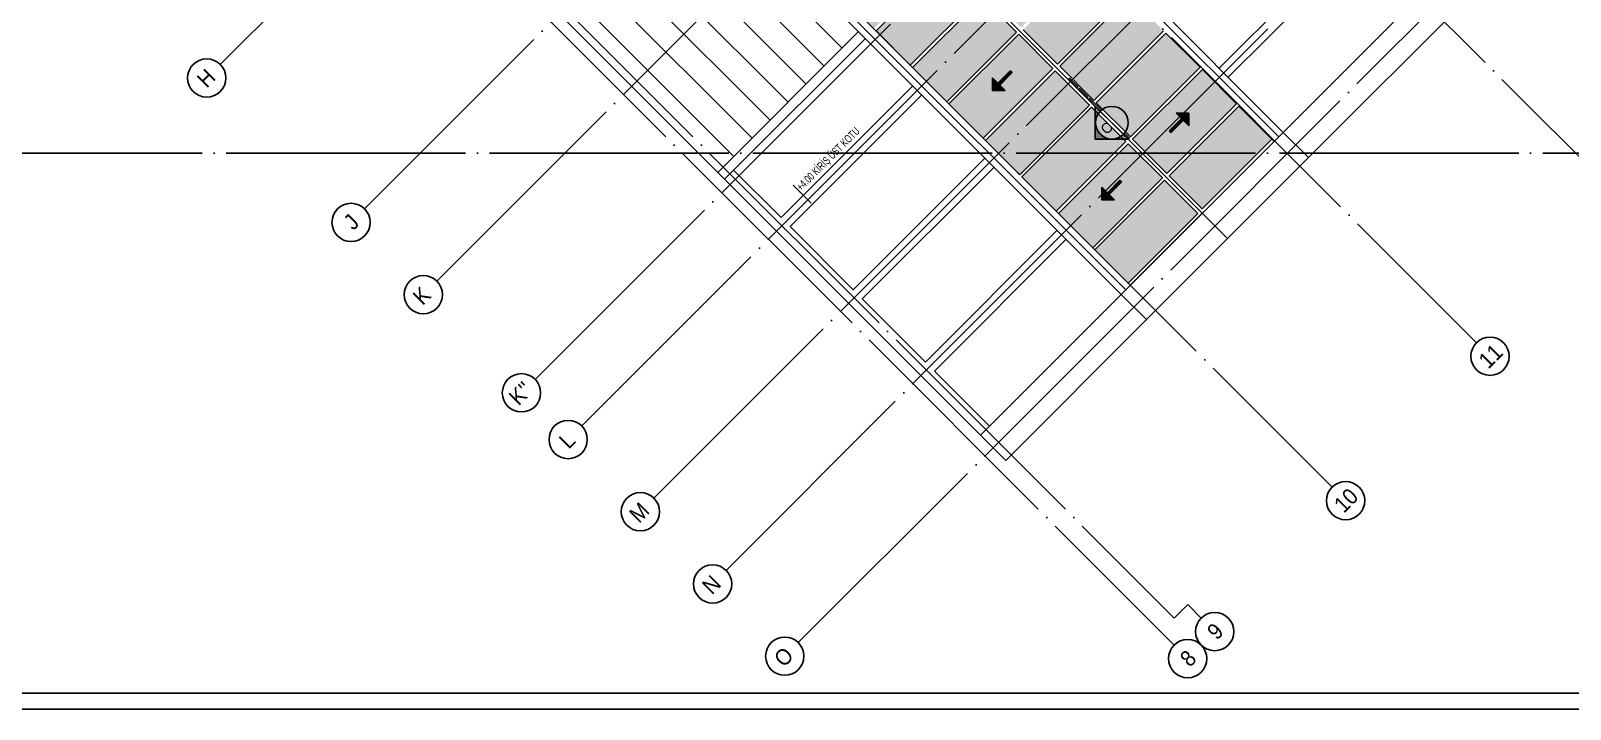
# Model space of a CAD drawing. Extents: x 460786 to 545292, y 30998 to 41694.
# Drawn here: x 496921 to 499333, y 37194 to 38257 of the extents above; entities that cross this region are included whole.
import ezdxf
from ezdxf.enums import TextEntityAlignment as Align

# ---------------------------------------------------------------- set-up
doc = ezdxf.new("R2010")
doc.units = 0
doc.header["$LTSCALE"] = 50
doc.header["$MEASUREMENT"] = 0
doc.linetypes.add('DASHDOT', pattern=[5.5, 5, -0.25, 0, -0.25])
doc.layers.get('0').update_dxf_attribs({"linetype": 'CONTINUOUS'})
for name, color, linetype in [('A-Aks Balonu', 2, 'CONTINUOUS'), ('A-Aks Dikey', 12, 'DASHDOT'), ('A-Aks Yatay', 12, 'DASHDOT'), ('A-Betonarme', 6, 'CONTINUOUS'), ('A-Gör 2', 40, 'CONTINUOUS'), ('A-Gör 4', 75, 'CONTINUOUS'), ('A-Kesit Yazi', 4, 'CONTINUOUS'), ('A-Lejant', 23, 'CONTINUOUS'), ('A-Tarama 1', 9, 'CONTINUOUS'), ('A-Yazı 2', 205, 'CONTINUOUS')]:
    doc.layers.add(name, color=color, linetype=linetype)
doc.styles.add('blkan', font='arial.ttf', dxfattribs={"width": 0.9, "height": 12.5})
doc.styles.get("Standard").update_dxf_attribs({"font": 'arial.ttf', "width": 0.9})
doc.styles.add('STANDARD1', font='arial.ttf')

# ---------------------------------------------------------------- blocks, each defined once
blk = doc.blocks.new('aks')
blk.add_circle((-0.8, 38.6), 60)
at = {"width": 0.9}
blk.add_attdef('AKSNO', text='', height=50, dxfattribs=at).set_placement((-0.8, 38.6), align=Align.MIDDLE_CENTER)
blk = doc.blocks.new('*X5')
at = {"color": 0}
for p, q in [((116.35625, 394.9875), (116.35625, 394.9875)), ((116.3625, 395), (116.3625, 395)), ((116.36875, 394.9875), (116.36875, 394.9875)), ((116.375, 395), (116.375, 395)), ((116.38125, 395.0125), (116.38125, 395.0125)), ((116.38125, 394.9875), (116.38125, 394.9875)), ((116.3875, 395.025), (116.3875, 395.025)), ((116.3875, 395), (116.3875, 395)), ((116.39375, 395.0125), (116.39375, 395.0125)), ((116.39375, 394.9875), (116.39375, 394.9875)), ((116.4, 395.025), (116.4, 395.025)), ((116.4, 395), (116.4, 395)), ((116.40625, 395.0375), (116.40625, 395.0375)), ((116.40625, 395.0125), (116.40625, 395.0125)), ((116.40625, 394.9875), (116.40625, 394.9875)), ((116.4125, 395.05), (116.4125, 395.05)), ((116.4125, 395.025), (116.4125, 395.025)), ((116.4125, 395), (116.4125, 395)), ((116.41875, 395.0375), (116.41875, 395.0375)), ((116.41875, 395.0125), (116.41875, 395.0125)), ((116.425, 395.05), (116.425, 395.05)), ((116.425, 395.025), (116.425, 395.025)), ((116.425, 395), (116.425, 395)), ((116.43125, 395.0625), (116.43125, 395.0625)), ((116.43125, 395.0375), (116.43125, 395.0375)), ((116.43125, 395.0125), (116.43125, 395.0125)), ((116.4375, 395.075), (116.4375, 395.075)), ((116.4375, 395.05), (116.4375, 395.05)), ((116.4375, 395.025), (116.4375, 395.025)), ((116.4375, 395), (116.4375, 395)), ((116.44375, 395.0625), (116.44375, 395.0625)), ((116.44375, 395.0375), (116.44375, 395.0375)), ((116.44375, 395.0125), (116.44375, 395.0125)), ((116.45, 395.075), (116.45, 395.075)), ((116.45, 395.05), (116.45, 395.05)), ((116.45, 395.025), (116.45, 395.025)), ((116.45, 395), (116.45, 395)), ((116.45625, 395.0875), (116.45625, 395.0875)), ((116.45625, 395.0625), (116.45625, 395.0625)), ((116.45625, 395.0375), (116.45625, 395.0375)), ((116.45625, 395.0125), (116.45625, 395.0125)), ((116.4625, 395.1), (116.4625, 395.1)), ((116.4625, 395.075), (116.4625, 395.075)), ((116.4625, 395.05), (116.4625, 395.05)), ((116.4625, 395.025), (116.4625, 395.025)), ((116.4625, 395), (116.4625, 395)), ((116.46875, 395.0875), (116.46875, 395.0875)), ((116.46875, 395.0625), (116.46875, 395.0625)), ((116.46875, 395.0375), (116.46875, 395.0375)), ((116.46875, 395.0125), (116.46875, 395.0125)), ((116.475, 395.1), (116.475, 395.1)), ((116.475, 395.075), (116.475, 395.075)), ((116.475, 395.05), (116.475, 395.05)), ((116.475, 395.025), (116.475, 395.025)), ((116.48125, 395.1125), (116.48125, 395.1125)), ((116.48125, 395.0875), (116.48125, 395.0875)), ((116.48125, 395.0625), (116.48125, 395.0625)), ((116.48125, 395.0375), (116.48125, 395.0375)), ((116.48125, 395.0125), (116.48125, 395.0125)), ((116.4875, 395.125), (116.4875, 395.125)), ((116.4875, 395.1), (116.4875, 395.1)), ((116.4875, 395.075), (116.4875, 395.075)), ((116.4875, 395.05), (116.4875, 395.05)), ((116.4875, 395.025), (116.4875, 395.025)), ((116.49375, 395.1125), (116.49375, 395.1125)), ((116.49375, 395.0875), (116.49375, 395.0875)), ((116.49375, 395.0625), (116.49375, 395.0625)), ((116.49375, 395.0375), (116.49375, 395.0375)), ((116.49375, 395.0125), (116.49375, 395.0125)), ((116.5, 395.125), (116.5, 395.125)), ((116.5, 395.1), (116.5, 395.1)), ((116.5, 395.075), (116.5, 395.075)), ((116.5, 395.05), (116.5, 395.05)), ((116.5, 395.025), (116.5, 395.025)), ((116.50625, 395.1375), (116.50625, 395.1375)), ((116.50625, 395.1125), (116.50625, 395.1125)), ((116.50625, 395.0875), (116.50625, 395.0875)), ((116.50625, 395.0625), (116.50625, 395.0625)), ((116.50625, 395.0375), (116.50625, 395.0375)), ((116.50625, 395.0125), (116.50625, 395.0125)), ((116.5125, 395.15), (116.5125, 395.15)), ((116.5125, 395.125), (116.5125, 395.125)), ((116.5125, 395.1), (116.5125, 395.1)), ((116.5125, 395.075), (116.5125, 395.075)), ((116.5125, 395.05), (116.5125, 395.05)), ((116.5125, 395.025), (116.5125, 395.025)), ((116.51875, 395.1375), (116.51875, 395.1375)), ((116.51875, 395.1125), (116.51875, 395.1125)), ((116.51875, 395.0875), (116.51875, 395.0875)), ((116.51875, 395.0625), (116.51875, 395.0625)), ((116.51875, 395.0375), (116.51875, 395.0375)), ((116.51875, 395.0125), (116.51875, 395.0125)), ((116.525, 395.15), (116.525, 395.15)), ((116.525, 395.125), (116.525, 395.125)), ((116.525, 395.1), (116.525, 395.1)), ((116.525, 395.075), (116.525, 395.075)), ((116.525, 395.05), (116.525, 395.05)), ((116.525, 395.025), (116.525, 395.025)), ((116.53125, 395.1625), (116.53125, 395.1625)), ((116.53125, 395.1375), (116.53125, 395.1375)), ((116.53125, 395.1125), (116.53125, 395.1125)), ((116.53125, 395.0875), (116.53125, 395.0875)), ((116.53125, 395.0625), (116.53125, 395.0625)), ((116.53125, 395.0375), (116.53125, 395.0375)), ((116.53125, 395.0125), (116.53125, 395.0125)), ((116.5375, 395.175), (116.5375, 395.175)), ((116.5375, 395.15), (116.5375, 395.15)), ((116.5375, 395.125), (116.5375, 395.125)), ((116.5375, 395.1), (116.5375, 395.1)), ((116.5375, 395.075), (116.5375, 395.075)), ((116.5375, 395.05), (116.5375, 395.05)), ((116.5375, 395.025), (116.5375, 395.025)), ((116.54375, 395.1625), (116.54375, 395.1625)), ((116.54375, 395.1375), (116.54375, 395.1375)), ((116.54375, 395.1125), (116.54375, 395.1125)), ((116.54375, 395.0875), (116.54375, 395.0875)), ((116.54375, 395.0625), (116.54375, 395.0625)), ((116.54375, 395.0375), (116.54375, 395.0375)), ((116.54375, 395.0125), (116.54375, 395.0125)), ((116.55, 395.15), (116.55, 395.15)), ((116.55, 395.125), (116.55, 395.125)), ((116.55, 395.1), (116.55, 395.1)), ((116.55, 395.075), (116.55, 395.075)), ((116.55, 395.05), (116.55, 395.05)), ((116.55, 395.025), (116.55, 395.025)), ((116.55625, 395.1625), (116.55625, 395.1625)), ((116.55625, 395.1375), (116.55625, 395.1375)), ((116.55625, 395.1125), (116.55625, 395.1125)), ((116.55625, 395.0875), (116.55625, 395.0875)), ((116.55625, 395.0625), (116.55625, 395.0625)), ((116.55625, 395.0375), (116.55625, 395.0375)), ((116.55625, 395.0125), (116.55625, 395.0125)), ((116.5625, 395.15), (116.5625, 395.15)), ((116.5625, 395.125), (116.5625, 395.125)), ((116.5625, 395.1), (116.5625, 395.1)), ((116.5625, 395.075), (116.5625, 395.075)), ((116.5625, 395.05), (116.5625, 395.05)), ((116.5625, 395.025), (116.5625, 395.025)), ((116.56875, 395.1375), (116.56875, 395.1375)), ((116.56875, 395.1125), (116.56875, 395.1125)), ((116.56875, 395.0875), (116.56875, 395.0875)), ((116.56875, 395.0625), (116.56875, 395.0625)), ((116.56875, 395.0375), (116.56875, 395.0375)), ((116.56875, 395.0125), (116.56875, 395.0125)), ((116.575, 395.125), (116.575, 395.125)), ((116.575, 395.1), (116.575, 395.1)), ((116.575, 395.075), (116.575, 395.075)), ((116.575, 395.05), (116.575, 395.05)), ((116.575, 395.025), (116.575, 395.025)), ((116.58125, 395.1375), (116.58125, 395.1375)), ((116.58125, 395.1125), (116.58125, 395.1125)), ((116.58125, 395.0875), (116.58125, 395.0875)), ((116.58125, 395.0625), (116.58125, 395.0625)), ((116.58125, 395.0375), (116.58125, 395.0375)), ((116.58125, 395.0125), (116.58125, 395.0125)), ((116.5875, 395.125), (116.5875, 395.125)), ((116.5875, 395.1), (116.5875, 395.1)), ((116.5875, 395.075), (116.5875, 395.075)), ((116.5875, 395.05), (116.5875, 395.05)), ((116.5875, 395.025), (116.5875, 395.025)), ((116.59375, 395.1125), (116.59375, 395.1125)), ((116.59375, 395.0875), (116.59375, 395.0875)), ((116.59375, 395.0625), (116.59375, 395.0625)), ((116.59375, 395.0375), (116.59375, 395.0375)), ((116.59375, 395.0125), (116.59375, 395.0125)), ((116.6, 395.1), (116.6, 395.1)), ((116.6, 395.075), (116.6, 395.075)), ((116.6, 395.05), (116.6, 395.05)), ((116.6, 395.025), (116.6, 395.025)), ((116.60625, 395.1125), (116.60625, 395.1125)), ((116.60625, 395.0875), (116.60625, 395.0875)), ((116.60625, 395.0625), (116.60625, 395.0625)), ((116.60625, 395.0375), (116.60625, 395.0375)), ((116.60625, 395.0125), (116.60625, 395.0125)), ((116.6125, 395.1), (116.6125, 395.1)), ((116.6125, 395.075), (116.6125, 395.075)), ((116.6125, 395.05), (116.6125, 395.05)), ((116.6125, 395.025), (116.6125, 395.025)), ((116.61875, 395.0875), (116.61875, 395.0875)), ((116.61875, 395.0625), (116.61875, 395.0625)), ((116.61875, 395.0375), (116.61875, 395.0375)), ((116.61875, 395.0125), (116.61875, 395.0125)), ((116.625, 395.075), (116.625, 395.075)), ((116.625, 395.05), (116.625, 395.05)), ((116.625, 395.025), (116.625, 395.025)), ((116.625, 395), (116.625, 395)), ((116.63125, 395.0875), (116.63125, 395.0875)), ((116.63125, 395.0625), (116.63125, 395.0625)), ((116.63125, 395.0375), (116.63125, 395.0375)), ((116.63125, 395.0125), (116.63125, 395.0125)), ((116.6375, 395.075), (116.6375, 395.075)), ((116.6375, 395.05), (116.6375, 395.05)), ((116.6375, 395.025), (116.6375, 395.025)), ((116.6375, 395), (116.6375, 395)), ((116.64375, 395.0625), (116.64375, 395.0625)), ((116.64375, 395.0375), (116.64375, 395.0375)), ((116.64375, 395.0125), (116.64375, 395.0125)), ((116.65, 395.05), (116.65, 395.05)), ((116.65, 395.025), (116.65, 395.025)), ((116.65, 395), (116.65, 395)), ((116.65625, 395.0625), (116.65625, 395.0625)), ((116.65625, 395.0375), (116.65625, 395.0375)), ((116.65625, 395.0125), (116.65625, 395.0125)), ((116.6625, 395.05), (116.6625, 395.05)), ((116.6625, 395.025), (116.6625, 395.025)), ((116.6625, 395), (116.6625, 395)), ((116.66875, 395.0375), (116.66875, 395.0375)), ((116.66875, 395.0125), (116.66875, 395.0125)), ((116.66875, 394.9875), (116.66875, 394.9875)), ((116.675, 395.025), (116.675, 395.025)), ((116.675, 395), (116.675, 395)), ((116.68125, 395.0375), (116.68125, 395.0375)), ((116.68125, 395.0125), (116.68125, 395.0125)), ((116.68125, 394.9875), (116.68125, 394.9875)), ((116.6875, 395.025), (116.6875, 395.025)), ((116.6875, 395), (116.6875, 395)), ((116.69375, 395.0125), (116.69375, 395.0125)), ((116.69375, 394.9875), (116.69375, 394.9875)), ((116.7, 395), (116.7, 395)), ((116.70625, 395.0125), (116.70625, 395.0125)), ((116.70625, 394.9875), (116.70625, 394.9875)), ((116.7125, 395), (116.7125, 395)), ((116.71875, 394.9875), (116.71875, 394.9875)), ((116.73125, 394.9875), (116.73125, 394.9875)), ((115.98125, 394.6125), (115.98125, 394.6125)), ((115.9875, 394.625), (115.9875, 394.625)), ((115.99375, 394.6125), (115.99375, 394.6125)), ((116, 394.625), (116, 394.625)), ((116.00625, 394.6375), (116.00625, 394.6375)), ((116.00625, 394.6125), (116.00625, 394.6125)), ((116.0125, 394.65), (116.0125, 394.65)), ((116.0125, 394.625), (116.0125, 394.625)), ((116.01875, 394.6375), (116.01875, 394.6375)), ((116.01875, 394.6125), (116.01875, 394.6125)), ((116.025, 394.65), (116.025, 394.65)), ((116.025, 394.625), (116.025, 394.625)), ((116.03125, 394.6625), (116.03125, 394.6625)), ((116.03125, 394.6375), (116.03125, 394.6375)), ((116.03125, 394.6125), (116.03125, 394.6125)), ((116.0375, 394.675), (116.0375, 394.675)), ((116.0375, 394.65), (116.0375, 394.65)), ((116.0375, 394.625), (116.0375, 394.625)), ((116.04375, 394.6625), (116.04375, 394.6625)), ((116.04375, 394.6375), (116.04375, 394.6375)), ((116.04375, 394.6125), (116.04375, 394.6125)), ((116.05, 394.675), (116.05, 394.675)), ((116.05, 394.65), (116.05, 394.65)), ((116.05, 394.625), (116.05, 394.625)), ((116.05625, 394.6875), (116.05625, 394.6875)), ((116.05625, 394.6625), (116.05625, 394.6625)), ((116.05625, 394.6375), (116.05625, 394.6375)), ((116.05625, 394.6125), (116.05625, 394.6125)), ((116.0625, 394.7), (116.0625, 394.7)), ((116.0625, 394.675), (116.0625, 394.675)), ((116.0625, 394.65), (116.0625, 394.65)), ((116.0625, 394.625), (116.0625, 394.625)), ((116.06875, 394.6875), (116.06875, 394.6875)), ((116.06875, 394.6625), (116.06875, 394.6625)), ((116.06875, 394.6375), (116.06875, 394.6375)), ((116.06875, 394.6125), (116.06875, 394.6125)), ((116.075, 394.7), (116.075, 394.7)), ((116.075, 394.675), (116.075, 394.675)), ((116.075, 394.65), (116.075, 394.65)), ((116.075, 394.625), (116.075, 394.625)), ((116.08125, 394.7125), (116.08125, 394.7125)), ((116.08125, 394.6875), (116.08125, 394.6875)), ((116.08125, 394.6625), (116.08125, 394.6625)), ((116.08125, 394.6375), (116.08125, 394.6375)), ((116.08125, 394.6125), (116.08125, 394.6125)), ((116.0875, 394.725), (116.0875, 394.725)), ((116.0875, 394.7), (116.0875, 394.7)), ((116.0875, 394.675), (116.0875, 394.675)), ((116.0875, 394.65), (116.0875, 394.65)), ((116.0875, 394.625), (116.0875, 394.625)), ((116.09375, 394.7125), (116.09375, 394.7125)), ((116.09375, 394.6875), (116.09375, 394.6875)), ((116.09375, 394.6625), (116.09375, 394.6625)), ((116.09375, 394.6375), (116.09375, 394.6375)), ((116.09375, 394.6125), (116.09375, 394.6125)), ((116.1, 394.725), (116.1, 394.725)), ((116.1, 394.7), (116.1, 394.7)), ((116.1, 394.675), (116.1, 394.675)), ((116.1, 394.65), (116.1, 394.65)), ((116.1, 394.625), (116.1, 394.625)), ((116.10625, 394.7375), (116.10625, 394.7375)), ((116.10625, 394.7125), (116.10625, 394.7125)), ((116.10625, 394.6875), (116.10625, 394.6875)), ((116.10625, 394.6625), (116.10625, 394.6625)), ((116.10625, 394.6375), (116.10625, 394.6375)), ((116.10625, 394.6125), (116.10625, 394.6125)), ((116.1125, 394.75), (116.1125, 394.75)), ((116.1125, 394.725), (116.1125, 394.725)), ((116.1125, 394.7), (116.1125, 394.7)), ((116.1125, 394.675), (116.1125, 394.675)), ((116.1125, 394.65), (116.1125, 394.65)), ((116.1125, 394.625), (116.1125, 394.625)), ((116.11875, 394.7375), (116.11875, 394.7375)), ((116.11875, 394.7125), (116.11875, 394.7125)), ((116.11875, 394.6875), (116.11875, 394.6875)), ((116.11875, 394.6625), (116.11875, 394.6625)), ((116.11875, 394.6375), (116.11875, 394.6375)), ((116.11875, 394.6125), (116.11875, 394.6125)), ((116.125, 394.75), (116.125, 394.75)), ((116.125, 394.725), (116.125, 394.725)), ((116.125, 394.7), (116.125, 394.7)), ((116.125, 394.675), (116.125, 394.675)), ((116.125, 394.65), (116.125, 394.65)), ((116.125, 394.625), (116.125, 394.625)), ((116.13125, 394.7625), (116.13125, 394.7625)), ((116.13125, 394.7375), (116.13125, 394.7375)), ((116.13125, 394.7125), (116.13125, 394.7125)), ((116.13125, 394.6875), (116.13125, 394.6875)), ((116.13125, 394.6625), (116.13125, 394.6625)), ((116.13125, 394.6375), (116.13125, 394.6375)), ((116.13125, 394.6125), (116.13125, 394.6125)), ((116.1375, 394.775), (116.1375, 394.775)), ((116.1375, 394.75), (116.1375, 394.75)), ((116.1375, 394.725), (116.1375, 394.725)), ((116.1375, 394.7), (116.1375, 394.7)), ((116.1375, 394.675), (116.1375, 394.675)), ((116.1375, 394.65), (116.1375, 394.65)), ((116.1375, 394.625), (116.1375, 394.625)), ((116.14375, 394.7625), (116.14375, 394.7625)), ((116.14375, 394.7375), (116.14375, 394.7375)), ((116.14375, 394.7125), (116.14375, 394.7125)), ((116.14375, 394.6875), (116.14375, 394.6875)), ((116.14375, 394.6625), (116.14375, 394.6625)), ((116.15, 394.775), (116.15, 394.775)), ((116.15, 394.75), (116.15, 394.75)), ((116.15, 394.725), (116.15, 394.725)), ((116.15, 394.7), (116.15, 394.7)), ((116.15625, 394.7875), (116.15625, 394.7875)), ((116.15625, 394.7625), (116.15625, 394.7625)), ((116.15625, 394.7375), (116.15625, 394.7375)), ((116.1625, 394.8), (116.1625, 394.8)), ((116.1625, 394.775), (116.1625, 394.775)), ((116.1625, 394.75), (116.1625, 394.75)), ((116.16875, 394.7875), (116.16875, 394.7875)), ((116.16875, 394.7625), (116.16875, 394.7625)), ((116.175, 394.8), (116.175, 394.8)), ((116.175, 394.775), (116.175, 394.775)), ((116.18125, 394.8125), (116.18125, 394.8125)), ((116.18125, 394.7875), (116.18125, 394.7875)), ((116.1875, 394.825), (116.1875, 394.825)), ((116.1875, 394.8), (116.1875, 394.8)), ((116.19375, 394.8125), (116.19375, 394.8125)), ((116.2, 394.825), (116.2, 394.825)), ((116.20625, 394.8375), (116.20625, 394.8375)), ((116.2125, 394.85), (116.2125, 394.85)), ((116.23125, 394.8625), (116.23125, 394.8625)), ((116.2375, 394.875), (116.2375, 394.875)), ((116.25625, 394.8875), (116.25625, 394.8875)), ((116.2625, 394.9), (116.2625, 394.9)), ((116.28125, 394.9125), (116.28125, 394.9125)), ((116.2875, 394.925), (116.2875, 394.925)), ((116.30625, 394.9375), (116.30625, 394.9375)), ((116.3125, 394.95), (116.3125, 394.95)), ((116.325, 394.95), (116.325, 394.95)), ((116.33125, 394.9625), (116.33125, 394.9625)), ((116.3375, 394.975), (116.3375, 394.975)), ((116.34375, 394.9625), (116.34375, 394.9625)), ((116.35, 394.975), (116.35, 394.975)), ((116.35625, 394.9625), (116.35625, 394.9625)), ((116.3625, 394.975), (116.3625, 394.975)), ((116.375, 394.975), (116.375, 394.975)), ((116.7125, 394.975), (116.7125, 394.975)), ((116.725, 394.975), (116.725, 394.975)), ((116.73125, 394.9625), (116.73125, 394.9625)), ((116.7375, 394.975), (116.7375, 394.975)), ((116.74375, 394.9625), (116.74375, 394.9625)), ((116.75, 394.95), (116.75, 394.95)), ((116.75625, 394.9625), (116.75625, 394.9625)), ((116.7625, 394.95), (116.7625, 394.95)), ((116.76875, 394.9375), (116.76875, 394.9375)), ((116.78125, 394.9375), (116.78125, 394.9375)), ((116.7875, 394.925), (116.7875, 394.925)), ((116.80625, 394.9125), (116.80625, 394.9125)), ((116.83125, 394.8875), (116.83125, 394.8875)), ((116.85625, 394.8625), (116.85625, 394.8625)), ((116.8625, 394.85), (116.8625, 394.85)), ((116.88125, 394.8375), (116.88125, 394.8375)), ((116.8875, 394.825), (116.8875, 394.825)), ((116.89375, 394.8125), (116.89375, 394.8125)), ((116.9, 394.8), (116.9, 394.8)), ((116.90625, 394.8125), (116.90625, 394.8125)), ((116.90625, 394.7875), (116.90625, 394.7875)), ((116.9125, 394.8), (116.9125, 394.8)), ((116.9125, 394.775), (116.9125, 394.775)), ((116.91875, 394.7875), (116.91875, 394.7875)), ((116.91875, 394.7625), (116.91875, 394.7625)), ((116.925, 394.775), (116.925, 394.775)), ((116.925, 394.75), (116.925, 394.75)), ((116.925, 394.725), (116.925, 394.725)), ((116.93125, 394.7875), (116.93125, 394.7875)), ((116.93125, 394.7625), (116.93125, 394.7625)), ((116.93125, 394.7375), (116.93125, 394.7375)), ((116.93125, 394.7125), (116.93125, 394.7125)), ((116.9375, 394.775), (116.9375, 394.775)), ((116.9375, 394.75), (116.9375, 394.75)), ((116.9375, 394.725), (116.9375, 394.725)), ((116.9375, 394.7), (116.9375, 394.7)), ((116.9375, 394.675), (116.9375, 394.675)), ((116.94375, 394.7625), (116.94375, 394.7625)), ((116.94375, 394.7375), (116.94375, 394.7375)), ((116.94375, 394.7125), (116.94375, 394.7125)), ((116.94375, 394.6875), (116.94375, 394.6875)), ((116.94375, 394.6625), (116.94375, 394.6625)), ((116.94375, 394.6375), (116.94375, 394.6375)), ((116.94375, 394.6125), (116.94375, 394.6125)), ((116.95, 394.75), (116.95, 394.75)), ((116.95, 394.725), (116.95, 394.725)), ((116.95, 394.7), (116.95, 394.7)), ((116.95, 394.675), (116.95, 394.675)), ((116.95, 394.65), (116.95, 394.65)), ((116.95, 394.625), (116.95, 394.625)), ((116.95625, 394.7625), (116.95625, 394.7625)), ((116.95625, 394.7375), (116.95625, 394.7375)), ((116.95625, 394.7125), (116.95625, 394.7125)), ((116.95625, 394.6875), (116.95625, 394.6875)), ((116.95625, 394.6625), (116.95625, 394.6625)), ((116.95625, 394.6375), (116.95625, 394.6375)), ((116.95625, 394.6125), (116.95625, 394.6125)), ((116.9625, 394.75), (116.9625, 394.75)), ((116.9625, 394.725), (116.9625, 394.725)), ((116.9625, 394.7), (116.9625, 394.7)), ((116.9625, 394.675), (116.9625, 394.675)), ((116.9625, 394.65), (116.9625, 394.65)), ((116.9625, 394.625), (116.9625, 394.625)), ((116.96875, 394.7375), (116.96875, 394.7375)), ((116.96875, 394.7125), (116.96875, 394.7125)), ((116.96875, 394.6875), (116.96875, 394.6875)), ((116.96875, 394.6625), (116.96875, 394.6625)), ((116.96875, 394.6375), (116.96875, 394.6375)), ((116.96875, 394.6125), (116.96875, 394.6125)), ((116.975, 394.725), (116.975, 394.725)), ((116.975, 394.7), (116.975, 394.7)), ((116.975, 394.675), (116.975, 394.675)), ((116.975, 394.65), (116.975, 394.65)), ((116.975, 394.625), (116.975, 394.625)), ((116.98125, 394.7375), (116.98125, 394.7375)), ((116.98125, 394.7125), (116.98125, 394.7125)), ((116.98125, 394.6875), (116.98125, 394.6875)), ((116.98125, 394.6625), (116.98125, 394.6625)), ((116.98125, 394.6375), (116.98125, 394.6375)), ((116.98125, 394.6125), (116.98125, 394.6125)), ((116.9875, 394.725), (116.9875, 394.725)), ((116.9875, 394.7), (116.9875, 394.7)), ((116.9875, 394.675), (116.9875, 394.675)), ((116.9875, 394.65), (116.9875, 394.65)), ((116.9875, 394.625), (116.9875, 394.625)), ((116.99375, 394.7125), (116.99375, 394.7125)), ((116.99375, 394.6875), (116.99375, 394.6875)), ((116.99375, 394.6625), (116.99375, 394.6625)), ((116.99375, 394.6375), (116.99375, 394.6375)), ((116.99375, 394.6125), (116.99375, 394.6125)), ((117, 394.7), (117, 394.7)), ((117, 394.675), (117, 394.675)), ((117, 394.65), (117, 394.65)), ((117, 394.625), (117, 394.625)), ((117.00625, 394.7125), (117.00625, 394.7125)), ((117.00625, 394.6875), (117.00625, 394.6875)), ((117.00625, 394.6625), (117.00625, 394.6625)), ((117.00625, 394.6375), (117.00625, 394.6375)), ((117.00625, 394.6125), (117.00625, 394.6125)), ((117.0125, 394.7), (117.0125, 394.7)), ((117.0125, 394.675), (117.0125, 394.675)), ((117.0125, 394.65), (117.0125, 394.65)), ((117.0125, 394.625), (117.0125, 394.625)), ((117.01875, 394.6875), (117.01875, 394.6875)), ((117.01875, 394.6625), (117.01875, 394.6625)), ((117.01875, 394.6375), (117.01875, 394.6375)), ((117.01875, 394.6125), (117.01875, 394.6125)), ((117.025, 394.675), (117.025, 394.675)), ((117.025, 394.65), (117.025, 394.65)), ((117.025, 394.625), (117.025, 394.625)), ((117.03125, 394.6875), (117.03125, 394.6875)), ((117.03125, 394.6625), (117.03125, 394.6625)), ((117.03125, 394.6375), (117.03125, 394.6375)), ((117.03125, 394.6125), (117.03125, 394.6125)), ((117.0375, 394.675), (117.0375, 394.675)), ((117.0375, 394.65), (117.0375, 394.65)), ((117.0375, 394.625), (117.0375, 394.625)), ((117.04375, 394.6625), (117.04375, 394.6625)), ((117.04375, 394.6375), (117.04375, 394.6375)), ((117.04375, 394.6125), (117.04375, 394.6125)), ((117.05, 394.65), (117.05, 394.65)), ((117.05, 394.625), (117.05, 394.625)), ((117.05625, 394.6625), (117.05625, 394.6625)), ((117.05625, 394.6375), (117.05625, 394.6375)), ((117.05625, 394.6125), (117.05625, 394.6125)), ((117.0625, 394.65), (117.0625, 394.65)), ((117.0625, 394.625), (117.0625, 394.625)), ((117.06875, 394.6375), (117.06875, 394.6375)), ((117.06875, 394.6125), (117.06875, 394.6125)), ((117.075, 394.625), (117.075, 394.625)), ((117.08125, 394.6375), (117.08125, 394.6375)), ((117.08125, 394.6125), (117.08125, 394.6125)), ((117.0875, 394.625), (117.0875, 394.625)), ((117.09375, 394.6125), (117.09375, 394.6125)), ((117.10625, 394.6125), (117.10625, 394.6125))]:
    blk.add_line(p, q, dxfattribs=at)
blk = doc.blocks.new('kesit-p2')
h = blk.add_hatch()
h.set_pattern_fill('DOTS', scale=0.2, angle=90)
h.set_pattern_definition([(90, (294857.23727, 191937.31927), (-0.3175, 0.15875), [0, -0.3175])])
h.paths.add_polyline_path([(107.5, 62.4), (107.5, 51.2, -0.023249), (109.9, 51.1), (109.9, 62.4)])
h.paths.add_polyline_path([(107.5, 0), (107.5, -11.2), (107.5, -26.5), (109.9, -26.5), (109.9, 0.1, -0.023249)])
h.paths.add_polyline_path([(107.5, -29.5), (107.5, -48.6), (109.9, -48.6), (109.9, -29.5)])
h.paths.add_polyline_path([(107.5, -51.5), (107.5, -70.6), (109.9, -70.6), (109.9, -51.5)])
at = {"color": 0}
for p, q in [((107.5, 62.4), (70.7, 25.6)), ((107.5, -11.2), (107.5, 62.4)), ((109.9, 51.1), (109.9, 62.4)), ((107.5, -11.2), (70.7, 25.6)), ((109.9, -26.5), (109.9, 0.1)), ((109.9, -48.6), (109.9, -29.5)), ((109.9, -70.6), (109.9, -51.5))]:
    blk.add_line(p, q, dxfattribs=at)
for p, q in [((107.5, 62.4), (109.9, 62.4)), ((107.5, -11.2), (107.5, -26.5)), ((107.5, -26.5), (109.9, -26.5)), ((107.5, -29.5), (107.5, -48.6)), ((107.5, -29.5), (109.9, -29.5)), ((107.5, -48.6), (109.9, -48.6)), ((107.5, -51.5), (107.5, -70.6)), ((107.5, -51.5), (109.9, -51.5)), ((107.5, -70.6), (109.9, -70.6))]:
    blk.add_line(p, q)
blk.add_circle((107.5, 25.6), 25.6, dxfattribs=at)
at = {"color": 7, "xscale": 64, "yscale": 64, "zscale": 64, "rotation": 90}
blk.add_blockref('*X5', (25362.4, -7433.1), dxfattribs=at)
at = {"style": 'STANDARD1'}
blk.add_attdef('TEXT', text='', height=16, dxfattribs=at).set_placement((95.7, 25.8), align=Align.MIDDLE_CENTER)
at = {"style": 'STANDARD1', "width": 0.6}
blk.add_attdef('TEXT', text='', height=12, dxfattribs=at).set_placement((119.9, 26.6), align=Align.MIDDLE_CENTER)

msp = doc.modelspace()

# ---------------------------------------------------------------- hatches: boundary and pattern name
at = {"layer": 'A-Betonarme'}
h = msp.add_hatch(color=256, dxfattribs=at)
h.dxf.hatch_style = 1
h.paths.add_polyline_path([(498455.53, 38193.98), (498436.12, 38174.58), (498438.95, 38171.75), (498458.36, 38191.16)])
h = msp.add_hatch(color=256, dxfattribs=at)
h.dxf.hatch_style = 1
h.paths.add_polyline_path([(498447.41, 38163.29), (498437.54, 38173.17), (498427.67, 38163.29)])
h.paths.add_polyline_path([(498427.67, 38183.04), (498427.67, 38163.29), (498437.54, 38173.17)])
h = msp.add_hatch(color=256, dxfattribs=at)
h.dxf.hatch_style = 1
h.paths.add_polyline_path([(498704.52, 38099.93), (498723.92, 38119.33), (498726.75, 38116.5), (498707.35, 38097.1)])
h = msp.add_hatch(color=256, dxfattribs=at)
h.dxf.hatch_style = 1
h.paths.add_polyline_path([(498735.21, 38127.79), (498725.33, 38117.91), (498735.21, 38108.04)])
h.paths.add_polyline_path([(498725.33, 38117.91), (498735.21, 38127.79), (498715.46, 38127.79)])
h = msp.add_hatch(color=256, dxfattribs=at)
h.dxf.hatch_style = 1
h.paths.add_polyline_path([(498627.05, 38022.46), (498607.65, 38003.06), (498610.48, 38000.23), (498629.88, 38019.63)])
h = msp.add_hatch(color=256, dxfattribs=at)
h.dxf.hatch_style = 1
h.paths.add_polyline_path([(498618.94, 37991.77), (498609.06, 38001.64), (498599.19, 37991.77)])
h.paths.add_polyline_path([(498599.19, 38011.52), (498599.19, 37991.77), (498609.06, 38001.64)])
at = {"layer": 'A-Gör 4'}
h = msp.add_hatch(dxfattribs=at)
h.set_pattern_fill('_USER', color=256, scale=40, angle=135, pattern_type=0)
h.set_pattern_definition([(135, (-4287.384, 1950.46), (-28.2842712, -28.2842712), [])])
h.paths.add_polyline_path([(497476.85, 38996.37), (497256.24, 38775.75), (497631.36, 38400.63), (497851.97, 38621.25)])
h.paths.add_polyline_path([(497851.97, 38621.25), (497631.36, 38400.63), (497997.28, 38034.7), (498217.9, 38255.32)])
at = {"layer": 'A-Tarama 1'}
h = msp.add_hatch(color=256, dxfattribs=at)
h.dxf.hatch_style = 1
h.paths.add_polyline_path([(497607.52, 39112.39), (497555.65, 39164.26), (497446.45, 39055.06), (497498.32, 39003.19)])
h.paths.add_polyline_path([(497723.79, 39228.66), (497671.92, 39280.53), (497562.72, 39171.33), (497614.59, 39119.46)])
h.paths.add_polyline_path([(497618.13, 39115.92), (497671.76, 39062.28), (497780.96, 39171.48), (497727.33, 39225.12)])
h.paths.add_polyline_path([(497664.69, 39055.21), (497611.05, 39108.85), (497501.85, 38999.65), (497555.49, 38946.01)])
h.paths.add_polyline_path([(497721.87, 38998.04), (497668.23, 39051.68), (497559.03, 38942.48), (497612.67, 38888.84)])
h.paths.add_polyline_path([(497838.14, 39114.31), (497784.5, 39167.95), (497675.3, 39058.75), (497728.94, 39005.11)])
h.paths.add_polyline_path([(497732.47, 39001.57), (497786.11, 38947.93), (497895.31, 39057.13), (497841.68, 39110.77)])
h.paths.add_polyline_path([(497779.04, 38940.86), (497725.4, 38994.5), (497616.2, 38885.3), (497669.84, 38831.66)])
h.paths.add_polyline_path([(497836.22, 38883.69), (497782.58, 38937.33), (497673.38, 38828.13), (497727.02, 38774.49)])
h.paths.add_polyline_path([(497843.29, 38890.76), (497952.49, 38999.96), (497898.85, 39053.6), (497789.65, 38944.4)])
h.paths.add_polyline_path([(498009.66, 38942.78), (497956.02, 38996.42), (497846.82, 38887.22), (497900.46, 38833.58)])
h.paths.add_polyline_path([(497730.55, 38770.95), (497784.19, 38717.31), (497893.39, 38826.51), (497839.75, 38880.15)])
h.paths.add_polyline_path([(497896.93, 38822.98), (497787.73, 38713.78), (497841.37, 38660.14), (497950.57, 38769.34)])
h.paths.add_polyline_path([(498066.84, 38885.61), (498013.2, 38939.25), (497904, 38830.05), (497957.64, 38776.41)])
h.paths.add_polyline_path([(498124.01, 38828.44), (498070.37, 38882.07), (497961.17, 38772.87), (498014.81, 38719.24)])
h.paths.add_polyline_path([(498181.19, 38771.26), (498127.55, 38824.9), (498018.35, 38715.7), (498071.99, 38662.06)])
h.paths.add_polyline_path([(498011.28, 38708.63), (497902.08, 38599.43), (497955.72, 38545.79), (498064.92, 38654.99)])
h.paths.add_polyline_path([(498007.74, 38712.16), (497954.1, 38765.8), (497844.9, 38656.6), (497898.54, 38602.96)])
h.paths.add_polyline_path([(497959.25, 38542.25), (498012.89, 38488.61), (498122.09, 38597.81), (498068.45, 38651.45)])
h.paths.add_polyline_path([(498129.16, 38604.89), (498238.36, 38714.09), (498184.72, 38767.73), (498075.52, 38658.52)])
h.paths.add_polyline_path([(498295.54, 38656.91), (498241.9, 38710.55), (498132.7, 38601.35), (498186.34, 38547.71)])
h.paths.add_polyline_path([(498125.63, 38594.28), (498016.43, 38485.08), (498070.06, 38431.44), (498179.27, 38540.64)])
h.paths.add_polyline_path([(498236.44, 38483.47), (498182.8, 38537.1), (498073.6, 38427.9), (498127.24, 38374.27)])
h.paths.add_polyline_path([(498352.71, 38599.74), (498299.07, 38653.38), (498189.87, 38544.18), (498243.51, 38490.54)])
h.paths.add_polyline_path([(498247.05, 38487), (498300.69, 38433.36), (498409.89, 38542.56), (498356.25, 38596.2)])
h.paths.add_polyline_path([(498130.77, 38370.73), (498184.41, 38317.09), (498293.61, 38426.29), (498239.98, 38479.93)])
h.paths.add_polyline_path([(498297.15, 38422.76), (498187.95, 38313.56), (498241.59, 38259.92), (498350.79, 38369.12)])
h.paths.add_polyline_path([(498304.22, 38429.83), (498357.86, 38376.19), (498467.06, 38485.39), (498413.42, 38539.03)])
h.paths.add_polyline_path([(498415.03, 38319.01), (498524.24, 38428.21), (498470.6, 38481.85), (498361.4, 38372.65)])
h.paths.add_polyline_path([(498245.12, 38256.38), (498298.76, 38202.74), (498407.96, 38311.94), (498354.32, 38365.58)])
h.paths.add_polyline_path([(498302.3, 38199.21), (498355.94, 38145.57), (498465.14, 38254.77), (498411.5, 38308.41)])
h.paths.add_polyline_path([(498418.57, 38315.48), (498472.21, 38261.84), (498581.41, 38371.04), (498527.77, 38424.68)])
h.paths.add_polyline_path([(498475.74, 38258.3), (498529.38, 38204.66), (498638.58, 38313.86), (498584.95, 38367.5)])
h.paths.add_polyline_path([(498468.67, 38251.23), (498359.47, 38142.03), (498413.11, 38088.39), (498522.31, 38197.59)])
h.paths.add_polyline_path([(498579.49, 38140.42), (498525.85, 38194.06), (498416.65, 38084.86), (498470.29, 38031.22)])
h.paths.add_polyline_path([(498636.66, 38083.24), (498583.02, 38136.88), (498473.82, 38027.68), (498527.46, 37974.04)])
h.paths.add_polyline_path([(498693.84, 38026.07), (498640.2, 38079.71), (498531, 37970.51), (498584.64, 37916.87)])
h = msp.add_hatch(color=256, dxfattribs=at)
h.dxf.hatch_style = 1
h.paths.add_polyline_path([(498695.76, 38256.69), (498642.12, 38310.33), (498532.92, 38201.13), (498586.56, 38147.49)])
h.paths.add_polyline_path([(498590.09, 38143.95), (498643.73, 38090.31), (498752.93, 38199.51), (498699.29, 38253.15)])
h.paths.add_polyline_path([(498647.27, 38086.78), (498700.91, 38033.14), (498810.11, 38142.34), (498756.47, 38195.98)])
h.paths.add_polyline_path([(498704.44, 38029.6), (498756.31, 37977.73), (498865.52, 38086.93), (498813.64, 38138.8)])
h.paths.add_polyline_path([(498588.17, 37913.33), (498640.04, 37861.46), (498749.24, 37970.66), (498697.37, 38022.53)])

# ---------------------------------------------------------------- linework, layer by layer
at = {"layer": 'A-Aks Dikey', "ltscale": 1.5}
for p, q in [((496600.21, 40806.39), (499412.3, 37994.3)), ((496373.94, 40580.12), (499186.03, 37768.02)), ((496147.66, 40353.84), (498959.76, 37541.75)), ((495900.18, 40106.35), (498712.27, 37294.26)), ((495942.6, 40106.35), (498712.27, 37336.69)), ((498712.27, 37336.69), (498733.48, 37357.9)), ((498733.48, 37357.9), (498754.69, 37336.69))]:
    msp.add_line(p, q, dxfattribs=at)
at = {"layer": 'A-Aks Yatay', "ltscale": 1.5}
for p, q in [((497217.58, 38203.93), (498765.61, 39751.96)), ((497443.85, 37977.66), (498991.88, 39525.69)), ((497556.99, 37864.52), (499105.02, 39412.55)), ((497711.14, 37710.37), (499259.17, 39258.4)), ((497783.97, 37637.54), (499332, 39185.57)), ((497897.11, 37524.4), (499445.14, 39072.43)), ((498010.24, 37411.27), (499558.27, 38959.3)), ((498123.38, 37298.13), (499671.41, 38846.16)), ((496814.16, 38065.2), (504668.99, 38065.2))]:
    msp.add_line(p, q, dxfattribs=at)
at = {"layer": 'A-Betonarme'}
for p, q in [((498456.94, 38192.57), (498427.67, 38163.29)), ((498455.53, 38193.98), (498436.12, 38174.58)), ((498458.36, 38191.16), (498438.95, 38171.75)), ((498427.67, 38163.29), (498427.67, 38183.04)), ((498427.67, 38183.04), (498447.41, 38163.29)), ((498447.41, 38163.29), (498427.67, 38163.29)), ((498704.52, 38099.93), (498723.92, 38119.33)), ((498705.93, 38098.51), (498735.21, 38127.79)), ((498707.35, 38097.1), (498726.75, 38116.5)), ((498735.21, 38127.79), (498715.46, 38127.79)), ((498715.46, 38127.79), (498735.21, 38108.04)), ((498735.21, 38108.04), (498735.21, 38127.79)), ((498628.47, 38021.05), (498599.19, 37991.77)), ((498627.05, 38022.46), (498607.65, 38003.06)), ((498629.88, 38019.63), (498610.48, 38000.23)), ((498599.19, 37991.77), (498599.19, 38011.52)), ((498599.19, 38011.52), (498618.94, 37991.77)), ((498618.94, 37991.77), (498599.19, 37991.77))]:
    msp.add_line(p, q, dxfattribs=at)
for points in [[(498455.53, 38193.98), (498436.12, 38174.58), (498438.95, 38171.75), (498458.36, 38191.16)], [(498704.52, 38099.93), (498723.92, 38119.33), (498726.75, 38116.5), (498707.35, 38097.1)], [(498627.05, 38022.46), (498607.65, 38003.06), (498610.48, 38000.23), (498629.88, 38019.63)]]:
    msp.add_lwpolyline(points, close=True, dxfattribs=at)
at = {"layer": 'A-Gör 2'}
for p, q in [((497650.71, 39315.88), (498876.12, 38090.47)), ((497683.38, 39299.06), (498883.19, 38097.54)), ((497530.9, 39196.08), (498795.91, 37931.06)), ((497411.09, 39076.27), (498636.51, 37850.85)), ((497428.77, 39044.45), (498629.44, 37843.78)), ((497183.4, 38848.58), (497997.28, 38034.7)), ((498245.12, 38256.38), (498354.32, 38365.58)), ((498298.76, 38202.74), (498407.96, 38311.94)), ((498298.76, 38202.74), (498407.96, 38311.94)), ((498302.3, 38199.21), (498411.5, 38308.41)), ((498302.3, 38199.21), (498411.5, 38308.41)), ((498411.5, 38308.41), (498465.14, 38254.77)), ((498529.38, 38204.66), (498638.58, 38313.86)), ((498532.92, 38201.13), (498642.12, 38310.33)), ((498475.74, 38258.3), (498529.38, 38204.66)), ((498586.56, 38147.49), (498695.76, 38256.69)), ((498245.12, 38256.38), (498298.76, 38202.74)), ((498355.94, 38145.57), (498465.14, 38254.77)), ((498359.47, 38142.03), (498468.67, 38251.23)), ((498468.67, 38251.23), (498522.31, 38197.59)), ((498590.09, 38143.95), (498699.29, 38253.15)), ((498699.29, 38253.15), (498752.93, 38199.51)), ((498302.3, 38199.21), (498355.94, 38145.57)), ((498413.11, 38088.39), (498522.31, 38197.59)), ((498416.65, 38084.86), (498525.85, 38194.06)), ((498525.85, 38194.06), (498579.49, 38140.42)), ((498532.92, 38201.13), (498586.56, 38147.49)), ((498643.73, 38090.31), (498752.93, 38199.51)), ((498647.27, 38086.78), (498756.47, 38195.98)), ((498756.47, 38195.98), (498810.11, 38142.34)), ((498359.47, 38142.03), (498413.11, 38088.39)), ((498470.29, 38031.22), (498579.49, 38140.42)), ((498473.82, 38027.68), (498583.02, 38136.88)), ((498583.02, 38136.88), (498636.66, 38083.24)), ((498590.09, 38143.95), (498643.73, 38090.31)), ((498700.91, 38033.14), (498810.11, 38142.34)), ((498704.44, 38029.6), (498813.64, 38138.8)), ((498813.64, 38138.8), (498869.05, 38083.4)), ((498416.65, 38084.86), (498470.29, 38031.22)), ((498527.46, 37974.04), (498636.66, 38083.24)), ((498531, 37970.51), (498640.2, 38079.71)), ((498640.2, 38079.71), (498693.84, 38026.07)), ((498643.58, 37857.93), (498869.05, 38083.4)), ((498647.27, 38086.78), (498700.91, 38033.14)), ((498756.31, 37977.73), (498865.52, 38086.93)), ((498473.82, 38027.68), (498527.46, 37974.04)), ((498584.64, 37916.87), (498693.84, 38026.07)), ((498588.17, 37913.33), (498697.37, 38022.53)), ((498697.37, 38022.53), (498749.24, 37970.66)), ((498704.44, 38029.6), (498756.31, 37977.73)), ((498531, 37970.51), (498584.64, 37916.87)), ((498640.04, 37861.46), (498749.24, 37970.66)), ((498588.17, 37913.33), (498643.58, 37857.93))]:
    msp.add_line(p, q, dxfattribs=at)
msp.add_lwpolyline([(498629.44, 37843.78), (498883.19, 38097.54), (498922.79, 38057.94), (498669.03, 37804.19), (498629.44, 37843.78)], dxfattribs=at)
at = {"layer": 'A-Gör 4'}
for p, q in [((498883.19, 38097.54), (499338.8, 38553.15)), ((498922.79, 38057.94), (499362, 38497.15)), ((498782.86, 38198.02), (498989.1, 38404.26)), ((498796.99, 38183.87), (499003.24, 38390.12)), ((497997.28, 38034.7), (498217.9, 38255.32)), ((498022.03, 38038.24), (498228.51, 38244.71)), ((498096.28, 37963.99), (498302.75, 38170.47)), ((498110.42, 37949.85), (498316.9, 38156.32)), ((498209.42, 37850.85), (498415.89, 38057.33)), ((498223.56, 37836.71), (498430.03, 38043.19)), ((497997.28, 38034.7), (498408.82, 37623.17)), ((498007.89, 38024.1), (498022.03, 38038.24)), ((498022.03, 38038.24), (498096.28, 37963.99)), ((498110.42, 37949.85), (498209.42, 37850.85)), ((498322.55, 37737.72), (498529.03, 37944.19)), ((498336.69, 37723.58), (498543.17, 37930.05)), ((498223.56, 37836.71), (498322.55, 37737.72)), ((498408.82, 37623.17), (498629.44, 37843.78)), ((498448.42, 37583.57), (498669.03, 37804.19)), ((498336.69, 37723.58), (498422.96, 37637.31)), ((498408.82, 37623.17), (498448.42, 37583.57))]:
    msp.add_line(p, q, dxfattribs=at)
at = {"layer": 'A-Lejant'}
msp.add_lwpolyline([(460786.15, 41693.81), (460786.15, 37193.81), (545291.84, 37193.81), (545291.84, 41693.81), (460786.15, 41693.81)], dxfattribs=at)
msp.add_lwpolyline([(460811.15, 41668.81), (460811.15, 37218.81), (545266.84, 37218.81), (545266.84, 41668.81)], close=True, dxfattribs=at)
at = {"layer": 'A-Yazı 2'}
msp.add_line((498143.44, 37986.67), (498115.25, 38014.87), dxfattribs=at)

# ---------------------------------------------------------------- block references
at = {"layer": 'A-Aks Balonu'}
ref = msp.add_blockref('aks', (497210.32, 38169.35), dxfattribs=dict(at, xscale=0.5, yscale=0.5, zscale=0.5, rotation=45))
ref.add_attrib('AKSNO', 'H', dxfattribs={"layer": '0', "height": 25, "rotation": 45, "width": 0.9}).set_placement((497195.5, 38182.46), align=Align.MIDDLE_CENTER)
ref = msp.add_blockref('aks', (497436.59, 37943.08), dxfattribs=dict(at, xscale=0.5, yscale=0.5, zscale=0.5, rotation=45))
ref.add_attrib('AKSNO', 'J', dxfattribs={"layer": '0', "height": 25, "rotation": 45, "width": 0.9}).set_placement((497422.9, 37957.31), align=Align.MIDDLE_CENTER)
ref = msp.add_blockref('aks', (497549.73, 37829.94), dxfattribs=dict(at, xscale=0.5, yscale=0.5, zscale=0.5, rotation=45))
ref.add_attrib('AKSNO', 'K', dxfattribs={"layer": '0', "height": 25, "rotation": 45, "width": 0.9}).set_placement((497533.32, 37841.46), align=Align.MIDDLE_CENTER)
ref = msp.add_blockref('aks', (499193.29, 37760.18), dxfattribs=dict(at, xscale=0.5, yscale=0.5, zscale=0.5, rotation=224.9999999999999))
ref.add_attrib('AKSNO', '11', dxfattribs={"layer": '0', "height": 25, "rotation": 45, "width": 0.9}).set_placement((499208.18, 37747), align=Align.MIDDLE_CENTER)
ref = msp.add_blockref('aks', (497703.53, 37676.15), dxfattribs=dict(at, xscale=0.5, yscale=0.5, zscale=0.5, rotation=45))
ref.add_attrib('AKSNO', "K''", dxfattribs={"layer": '0', "height": 25, "rotation": 45, "width": 0.9}).set_placement((497688.11, 37688.66), align=Align.MIDDLE_CENTER)
ref = msp.add_blockref('aks', (497776.71, 37602.96), dxfattribs=dict(at, xscale=0.5, yscale=0.5, zscale=0.5, rotation=45))
ref.add_attrib('AKSNO', 'L', dxfattribs={"layer": '0', "height": 25, "rotation": 45, "width": 0.9}).set_placement((497761.05, 37615.22), align=Align.MIDDLE_CENTER)
ref = msp.add_blockref('aks', (498967.01, 37533.9), dxfattribs=dict(at, xscale=0.5, yscale=0.5, zscale=0.5, rotation=224.9999999999999))
ref.add_attrib('AKSNO', '10', dxfattribs={"layer": '0', "height": 25, "rotation": 45, "width": 0.9}).set_placement((498981.61, 37521.03), align=Align.MIDDLE_CENTER)
ref = msp.add_blockref('aks', (497889.85, 37489.82), dxfattribs=dict(at, xscale=0.5, yscale=0.5, zscale=0.5, rotation=45))
ref.add_attrib('AKSNO', 'M', dxfattribs={"layer": '0', "height": 25, "rotation": 45, "width": 0.9}).set_placement((497874.19, 37502.09), align=Align.MIDDLE_CENTER)
ref = msp.add_blockref('aks', (498002.99, 37376.69), dxfattribs=dict(at, xscale=0.5, yscale=0.5, zscale=0.5, rotation=45))
ref.add_attrib('AKSNO', 'N', dxfattribs={"layer": '0', "height": 25, "rotation": 45, "width": 0.9}).set_placement((497987.32, 37388.95), align=Align.MIDDLE_CENTER)
ref = msp.add_blockref('aks', (498761.95, 37328.84), dxfattribs=dict(at, xscale=0.5, yscale=0.5, zscale=0.5, rotation=224.9999999999999))
ref.add_attrib('AKSNO', '9', dxfattribs={"layer": '0', "height": 25, "rotation": 45, "width": 0.9}).set_placement((498776.55, 37315.97), align=Align.MIDDLE_CENTER)
ref = msp.add_blockref('aks', (498116.12, 37263.55), dxfattribs=dict(at, xscale=0.5, yscale=0.5, zscale=0.5, rotation=45))
ref.add_attrib('AKSNO', 'O', dxfattribs={"layer": '0', "height": 25, "rotation": 45, "width": 0.9}).set_placement((498100.46, 37275.81), align=Align.MIDDLE_CENTER)
ref = msp.add_blockref('aks', (498719.53, 37286.42), dxfattribs=dict(at, xscale=0.5, yscale=0.5, zscale=0.5, rotation=224.9999999999999))
ref.add_attrib('AKSNO', '8', dxfattribs={"layer": '0', "height": 25, "rotation": 45, "width": 0.9}).set_placement((498734.12, 37273.54), align=Align.MIDDLE_CENTER)
at = {"layer": 'A-Kesit Yazi'}
ref = msp.add_blockref('kesit-p2', (498520.69, 38054.8), dxfattribs=dict(at, xscale=-1, rotation=225.0000000000834))
ref.add_attrib('TEXT', 'C', dxfattribs={"layer": '0', "height": 16, "rotation": 45, "style": 'STANDARD1'}).set_placement((498606.62, 38104.2), align=Align.MIDDLE_CENTER)

# ---------------------------------------------------------------- texts
at = {"layer": 'A-Yazı 2', "style": 'blkan', "width": 0.7}
msp.add_text('+4.00 KİRİŞ ÜST KOTU', height=12.5, rotation=45, dxfattribs=at).set_placement((498127.86, 38005.17))

doc.saveas('drawing.dxf')
